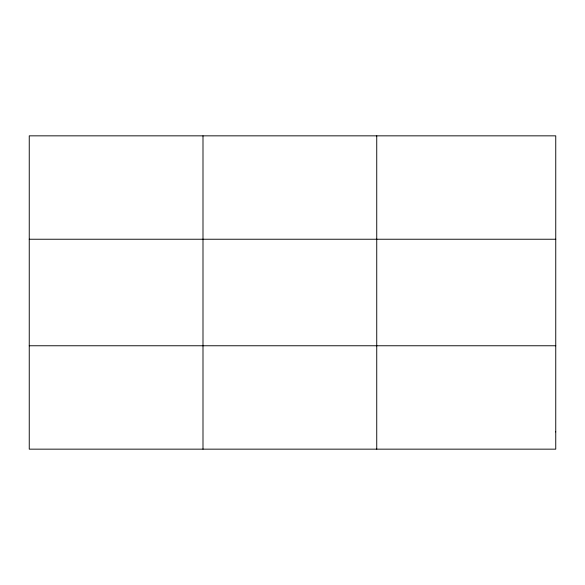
<?xml version="1.0" encoding="UTF-8"?>
<svg xmlns="http://www.w3.org/2000/svg" width="585" height="585" viewBox="0 0 585 585"><rect width="100%" height="100%" fill="white"/><g stroke="black" fill="none" stroke-linecap="round" stroke-linejoin="round"><path stroke-width="0.88" d="M202.995 135.844L202.995 449.156M376.74 135.844L376.74 449.156M29.25 239.236L555.75 239.236M29.25 345.764L555.75 345.764M555.75 431.92L555.75 449.156L29.25 449.156L29.25 135.844L555.75 135.844L555.75 431.92"/></g></svg>
